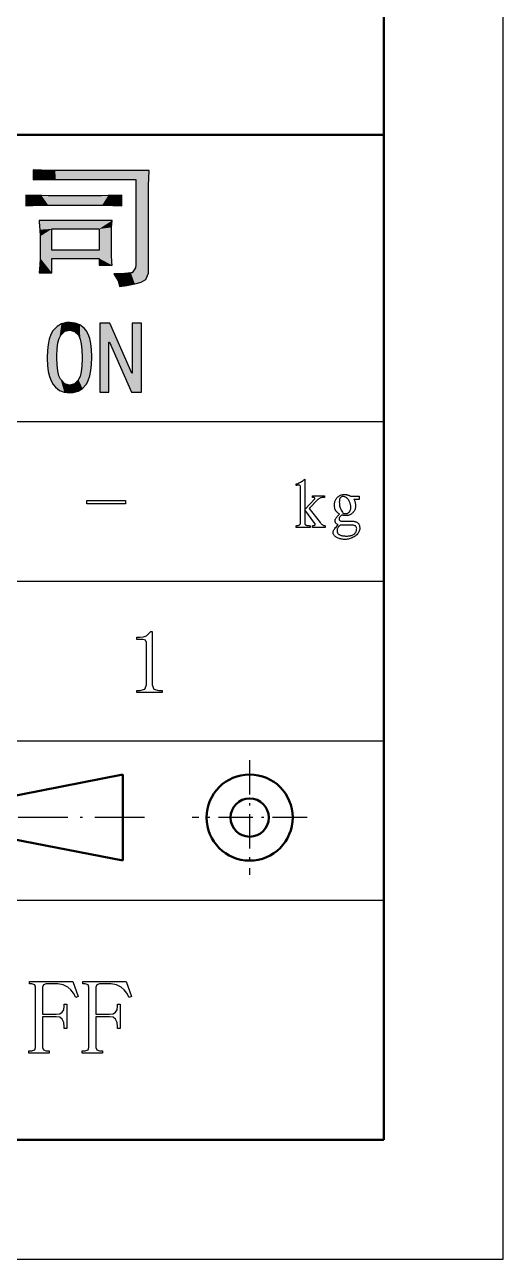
# Model space of a CAD drawing. Extents: x 0 to 420, y 0 to 297.
# Drawn here: x 400 to 420, y 0 to 51.6 of the extents above; entities that cross this region are included whole.
import ezdxf

# ---------------------------------------------------------------- set-up
doc = ezdxf.new("R2010")
doc.units = 0
doc.linetypes.add('DASHDOT', pattern=[18.5, 12, -3, 0.5, -3])

msp = doc.modelspace()

# ---------------------------------------------------------------- linework, layer by layer
at = {"color": 7, "lineweight": 25}
for p, q in [((420, 0), (420, 297)), ((415, 35), (235, 35)), ((415, 28.33), (363, 28.33)), ((415, 21.66), (363, 21.66)), ((415, 15), (303, 15)), ((0, 0), (420, 0))]:
    msp.add_line(p, q, dxfattribs=at)
at = {"color": 7, "lineweight": 50}
for p, q in [((415, 5), (415, 292)), ((415, 47), (235, 47)), ((415, 5), (25, 5)), ((235, 5), (415, 5)), ((235, 5), (415, 5)), ((235, 5), (415, 5)), ((235, 5), (415, 5)), ((235, 5), (415, 5)), ((235, 5), (415, 5)), ((235, 5), (415, 5))]:
    msp.add_line(p, q, dxfattribs=at)
at = {"color": 154, "lineweight": 25, "ltscale": 0.010406}
msp.add_line((400.347, 45.534), (400.347, 45.118), dxfattribs=at)
at = {"color": 154, "lineweight": 25, "ltscale": 0.008753}
msp.add_line((400.697, 45.523), (400.347, 45.534), dxfattribs=at)
at = {"color": 154, "lineweight": 25, "ltscale": 0.008198}
for p, q in [((401.024, 45.515), (400.697, 45.523)), ((400.693, 44.458), (400.365, 44.466)), ((400.324, 44.049), (400.652, 44.057))]:
    msp.add_line(p, q, dxfattribs=at)
at = {"color": 154, "lineweight": 25, "ltscale": 0.006079}
msp.add_line((401.267, 45.512), (401.024, 45.515), dxfattribs=at)
at = {"color": 154, "lineweight": 25, "ltscale": 0.098076}
msp.add_line((405.191, 45.512), (401.267, 45.512), dxfattribs=at)
at = {"color": 154, "lineweight": 25, "ltscale": 0.008112}
msp.add_line((405.176, 45.188), (405.191, 45.512), dxfattribs=at)
at = {"color": 154, "lineweight": 25, "ltscale": 0.007557}
msp.add_line((400.347, 45.118), (400.649, 45.129), dxfattribs=at)
at = {"color": 154, "lineweight": 25, "ltscale": 0.00829}
msp.add_line((400.649, 45.129), (400.98, 45.136), dxfattribs=at)
at = {"color": 154, "lineweight": 25, "ltscale": 0.007736}
msp.add_line((400.98, 45.136), (401.29, 45.14), dxfattribs=at)
at = {"color": 154, "lineweight": 25, "ltscale": 0.083617}
msp.add_line((401.29, 45.14), (404.634, 45.14), dxfattribs=at)
at = {"color": 154, "lineweight": 25, "ltscale": 0.089235}
msp.add_line((404.634, 45.14), (404.634, 41.57), dxfattribs=at)
at = {"color": 154, "lineweight": 25, "ltscale": 0.00737}
msp.add_line((405.168, 44.893), (405.176, 45.188), dxfattribs=at)
at = {"color": 154, "lineweight": 25, "ltscale": 0.010959}
for p, q in [((400.033, 44.477), (400.033, 44.038)), ((404.052, 44.038), (404.052, 44.477))]:
    msp.add_line(p, q, dxfattribs=at)
at = {"color": 154, "lineweight": 25, "ltscale": 0.008292}
msp.add_line((400.365, 44.466), (400.033, 44.477), dxfattribs=at)
at = {"color": 154, "lineweight": 25, "ltscale": 0.007091}
for p, q in [((400.976, 44.455), (400.693, 44.458)), ((403.106, 41.832), (403.106, 41.548))]:
    msp.add_line(p, q, dxfattribs=at)
at = {"color": 154, "lineweight": 25, "ltscale": 0.055714}
msp.add_line((403.205, 44.455), (400.976, 44.455), dxfattribs=at)
at = {"color": 154, "lineweight": 25, "ltscale": 0.006908}
msp.add_line((403.481, 44.458), (403.205, 44.455), dxfattribs=at)
at = {"color": 154, "lineweight": 25, "ltscale": 0.008568}
msp.add_line((403.824, 44.469), (403.481, 44.458), dxfattribs=at)
at = {"color": 154, "lineweight": 25, "ltscale": 0.005713}
msp.add_line((404.052, 44.477), (403.824, 44.469), dxfattribs=at)
at = {"color": 154, "lineweight": 25, "ltscale": 0.005987}
msp.add_line((405.165, 44.654), (405.168, 44.893), dxfattribs=at)
at = {"color": 154, "lineweight": 25, "ltscale": 0.08592}
msp.add_line((405.165, 41.217), (405.165, 44.654), dxfattribs=at)
at = {"color": 154, "lineweight": 25, "ltscale": 0.007281}
msp.add_line((400.033, 44.038), (400.324, 44.049), dxfattribs=at)
at = {"color": 154, "lineweight": 25, "ltscale": 0.008104}
msp.add_line((400.652, 44.057), (400.976, 44.06), dxfattribs=at)
at = {"color": 154, "lineweight": 25, "ltscale": 0.056267}
msp.add_line((400.976, 44.06), (403.227, 44.06), dxfattribs=at)
at = {"color": 154, "lineweight": 25, "ltscale": 0.003409}
msp.add_line((403.227, 44.06), (403.363, 44.057), dxfattribs=at)
at = {"color": 154, "lineweight": 25, "ltscale": 0.00783}
msp.add_line((403.363, 44.057), (403.677, 44.049), dxfattribs=at)
at = {"color": 154, "lineweight": 25, "ltscale": 0.009397}
msp.add_line((403.677, 44.049), (404.052, 44.038), dxfattribs=at)
at = {"color": 154, "lineweight": 25, "ltscale": 0.07625}
msp.add_line((403.64, 43.419), (400.59, 43.419), dxfattribs=at)
at = {"color": 154, "lineweight": 25, "ltscale": 0.001851}
msp.add_line((400.59, 43.419), (400.597, 43.346), dxfattribs=at)
at = {"color": 154, "lineweight": 25, "ltscale": 0.007198}
msp.add_line((403.621, 43.132), (403.64, 43.419), dxfattribs=at)
at = {"color": 154, "lineweight": 25, "ltscale": 0.007771}
msp.add_line((400.597, 43.346), (400.627, 43.036), dxfattribs=at)
at = {"color": 154, "lineweight": 25, "ltscale": 0.006912}
msp.add_line((400.627, 43.036), (400.638, 42.76), dxfattribs=at)
at = {"color": 154, "lineweight": 25, "ltscale": 0.02201}
for p, q in [((401.12, 42.185), (401.12, 43.066)), ((403.106, 43.066), (403.106, 42.185))]:
    msp.add_line(p, q, dxfattribs=at)
at = {"color": 154, "lineweight": 25, "ltscale": 0.049636}
for p, q in [((401.12, 43.066), (403.106, 43.066)), ((403.106, 42.185), (401.12, 42.185)), ((401.12, 41.832), (403.106, 41.832))]:
    msp.add_line(p, q, dxfattribs=at)
at = {"color": 154, "lineweight": 25, "ltscale": 0.007644}
msp.add_line((403.618, 42.826), (403.621, 43.132), dxfattribs=at)
at = {"color": 154, "lineweight": 25, "ltscale": 0.020444}
msp.add_line((400.638, 42.76), (400.638, 41.942), dxfattribs=at)
at = {"color": 154, "lineweight": 25, "ltscale": 0.001658}
msp.add_line((403.618, 42.76), (403.618, 42.826), dxfattribs=at)
at = {"color": 154, "lineweight": 25, "ltscale": 0.012156}
msp.add_line((403.618, 42.274), (403.618, 42.76), dxfattribs=at)
at = {"color": 154, "lineweight": 25, "ltscale": 0.007192}
msp.add_line((400.638, 41.847), (400.623, 41.559), dxfattribs=at)
at = {"color": 154, "lineweight": 25, "ltscale": 0.002394}
msp.add_line((400.638, 41.942), (400.638, 41.847), dxfattribs=at)
at = {"color": 154, "lineweight": 25, "ltscale": 0.014826}
msp.add_line((401.12, 41.239), (401.12, 41.832), dxfattribs=at)
at = {"color": 154, "lineweight": 25, "ltscale": 0.007276}
msp.add_line((403.621, 41.983), (403.618, 42.274), dxfattribs=at)
at = {"color": 154, "lineweight": 25, "ltscale": 0.007556}
msp.add_line((403.632, 41.681), (403.621, 41.983), dxfattribs=at)
at = {"color": 154, "lineweight": 25, "ltscale": 0.008055}
msp.add_line((400.623, 41.559), (400.59, 41.239), dxfattribs=at)
at = {"color": 154, "lineweight": 25, "ltscale": 0.013353}
msp.add_line((403.106, 41.548), (403.64, 41.548), dxfattribs=at)
at = {"color": 154, "lineweight": 25, "ltscale": 0.00332}
msp.add_line((403.64, 41.548), (403.632, 41.681), dxfattribs=at)
at = {"color": 154, "lineweight": 25, "ltscale": 0.006028}
msp.add_line((404.623, 41.438), (404.487, 41.239), dxfattribs=at)
at = {"color": 154, "lineweight": 25, "ltscale": 0.003327}
msp.add_line((404.634, 41.57), (404.623, 41.438), dxfattribs=at)
at = {"color": 154, "lineweight": 25, "ltscale": 0.013261}
msp.add_line((400.59, 41.239), (401.12, 41.239), dxfattribs=at)
at = {"color": 154, "lineweight": 25, "ltscale": 0.011053}
msp.add_line((404.155, 41.202), (403.713, 41.195), dxfattribs=at)
at = {"color": 154, "lineweight": 25, "ltscale": 0.008639}
msp.add_line((403.713, 41.195), (403.894, 40.9), dxfattribs=at)
at = {"color": 154, "lineweight": 25, "ltscale": 0.006009}
msp.add_line((403.894, 40.9), (403.957, 40.668), dxfattribs=at)
at = {"color": 154, "lineweight": 25, "ltscale": 0.006845}
msp.add_line((404.428, 41.228), (404.155, 41.202), dxfattribs=at)
at = {"color": 154, "lineweight": 25, "ltscale": 0.008344}
msp.add_line((404.266, 40.708), (404.594, 40.771), dxfattribs=at)
at = {"color": 154, "lineweight": 25, "ltscale": 0.001499}
msp.add_line((404.487, 41.239), (404.428, 41.228), dxfattribs=at)
at = {"color": 154, "lineweight": 25, "ltscale": 0.006679}
msp.add_line((404.594, 40.771), (404.852, 40.841), dxfattribs=at)
at = {"color": 154, "lineweight": 25, "ltscale": 0.00586}
msp.add_line((404.852, 40.841), (405.054, 40.959), dxfattribs=at)
at = {"color": 154, "lineweight": 25, "ltscale": 0.007013}
msp.add_line((405.054, 40.959), (405.165, 41.217), dxfattribs=at)
at = {"color": 154, "lineweight": 25, "ltscale": 0.007801}
msp.add_line((403.957, 40.668), (404.266, 40.708), dxfattribs=at)
at = {"color": 154, "lineweight": 25, "ltscale": 0.004328}
msp.add_line((401.169, 38.803), (401.085, 38.652), dxfattribs=at)
at = {"color": 154, "lineweight": 25, "ltscale": 0.000625175}
msp.add_line((401.183, 38.823), (401.169, 38.803), dxfattribs=at)
at = {"color": 154, "lineweight": 25, "ltscale": 0.005655}
msp.add_line((401.34, 38.986), (401.183, 38.823), dxfattribs=at)
at = {"color": 154, "lineweight": 25, "ltscale": 0.005348}
msp.add_line((401.524, 39.097), (401.34, 38.986), dxfattribs=at)
at = {"color": 154, "lineweight": 25, "ltscale": 0.005808}
for p, q in [((401.506, 38.625), (401.672, 38.788)), ((402.073, 38.785), (402.239, 38.623)), ((402.23, 36.753), (402.067, 36.587))]:
    msp.add_line(p, q, dxfattribs=at)
at = {"color": 154, "lineweight": 25, "ltscale": 0.005483}
msp.add_line((401.736, 39.152), (401.524, 39.097), dxfattribs=at)
at = {"color": 154, "lineweight": 25, "ltscale": 0.005183}
msp.add_line((401.672, 38.788), (401.873, 38.841), dxfattribs=at)
at = {"color": 154, "lineweight": 25, "ltscale": 0.003423}
msp.add_line((401.873, 39.16), (401.736, 39.152), dxfattribs=at)
at = {"color": 154, "lineweight": 25, "ltscale": 0.005707}
msp.add_line((402.099, 39.134), (401.873, 39.16), dxfattribs=at)
at = {"color": 154, "lineweight": 25, "ltscale": 7.24792e-05}
msp.add_line((401.873, 38.841), (401.875, 38.841), dxfattribs=at)
at = {"color": 154, "lineweight": 25, "ltscale": 0.005132}
msp.add_line((401.875, 38.841), (402.073, 38.785), dxfattribs=at)
at = {"color": 154, "lineweight": 25, "ltscale": 0.005386}
msp.add_line((402.3, 39.056), (402.099, 39.134), dxfattribs=at)
at = {"color": 154, "lineweight": 25, "ltscale": 0.005393}
msp.add_line((402.471, 38.925), (402.3, 39.056), dxfattribs=at)
at = {"color": 154, "lineweight": 25, "ltscale": 0.003351}
msp.add_line((402.559, 38.823), (402.471, 38.925), dxfattribs=at)
at = {"color": 154, "lineweight": 25, "ltscale": 0.004229}
msp.add_line((402.64, 38.675), (402.559, 38.823), dxfattribs=at)
at = {"color": 154, "lineweight": 25, "ltscale": 0.010467}
for p, q in [((403.547, 39.128), (403.129, 39.128)), ((404.451, 36.247), (404.87, 36.247))]:
    msp.add_line(p, q, dxfattribs=at)
at = {"color": 154, "lineweight": 25, "ltscale": 0.072032}
for p, q in [((403.129, 39.128), (403.129, 36.247)), ((404.87, 36.247), (404.87, 39.128))]:
    msp.add_line(p, q, dxfattribs=at)
at = {"color": 154, "lineweight": 25, "ltscale": 0.057115}
msp.add_line((404.469, 37.038), (403.547, 39.128), dxfattribs=at)
at = {"color": 154, "lineweight": 25, "ltscale": 0.009595}
for p, q in [((404.87, 39.128), (404.486, 39.128)), ((403.129, 36.247), (403.512, 36.247))]:
    msp.add_line(p, q, dxfattribs=at)
at = {"color": 154, "lineweight": 25, "ltscale": 0.052261}
msp.add_line((404.486, 39.128), (404.486, 37.038), dxfattribs=at)
at = {"color": 154, "lineweight": 25, "ltscale": 0.006438}
msp.add_line((400.971, 38.242), (400.942, 37.986), dxfattribs=at)
at = {"color": 154, "lineweight": 25, "ltscale": 0.005645}
msp.add_line((401.018, 38.463), (400.971, 38.242), dxfattribs=at)
at = {"color": 154, "lineweight": 25, "ltscale": 0.005012}
msp.add_line((401.085, 38.652), (401.018, 38.463), dxfattribs=at)
at = {"color": 154, "lineweight": 25, "ltscale": 0.006158}
msp.add_line((401.349, 38.056), (401.381, 38.3), dxfattribs=at)
at = {"color": 154, "lineweight": 25, "ltscale": 0.004902}
msp.add_line((401.381, 38.3), (401.434, 38.489), dxfattribs=at)
at = {"color": 154, "lineweight": 25, "ltscale": 0.003771}
msp.add_line((401.434, 38.489), (401.503, 38.623), dxfattribs=at)
at = {"color": 154, "lineweight": 25, "ltscale": 0.000102636}
msp.add_line((401.503, 38.623), (401.506, 38.625), dxfattribs=at)
at = {"color": 154, "lineweight": 25, "ltscale": 0.00052411}
msp.add_line((402.239, 38.623), (402.25, 38.605), dxfattribs=at)
at = {"color": 154, "lineweight": 25, "ltscale": 0.003875}
msp.add_line((402.25, 38.605), (402.312, 38.463), dxfattribs=at)
at = {"color": 154, "lineweight": 25, "ltscale": 0.005062}
for p, q in [((402.312, 38.463), (402.355, 38.265)), ((402.067, 36.587), (401.873, 36.532))]:
    msp.add_line(p, q, dxfattribs=at)
at = {"color": 154, "lineweight": 25, "ltscale": 0.00643}
msp.add_line((402.355, 38.265), (402.381, 38.009), dxfattribs=at)
at = {"color": 154, "lineweight": 25, "ltscale": 0.004875}
msp.add_line((402.707, 38.492), (402.64, 38.675), dxfattribs=at)
at = {"color": 154, "lineweight": 25, "ltscale": 0.005574}
msp.add_line((402.753, 38.274), (402.707, 38.492), dxfattribs=at)
at = {"color": 154, "lineweight": 25, "ltscale": 0.006365}
for p, q in [((402.783, 38.021), (402.753, 38.274)), ((401.372, 37.131), (401.343, 37.384))]:
    msp.add_line(p, q, dxfattribs=at)
at = {"color": 154, "lineweight": 25, "ltscale": 0.052189}
msp.add_line((403.512, 36.247), (403.512, 38.335), dxfattribs=at)
at = {"color": 154, "lineweight": 25, "ltscale": 0.000435638}
for p, q in [((403.512, 38.335), (403.53, 38.335)), ((404.486, 37.038), (404.469, 37.038))]:
    msp.add_line(p, q, dxfattribs=at)
at = {"color": 154, "lineweight": 25, "ltscale": 0.057049}
msp.add_line((403.53, 38.335), (404.451, 36.247), dxfattribs=at)
at = {"color": 154, "lineweight": 25, "ltscale": 0.007272}
msp.add_line((400.942, 37.986), (400.933, 37.695), dxfattribs=at)
at = {"color": 154, "lineweight": 25, "ltscale": 0.001163}
msp.add_line((400.933, 37.695), (400.933, 37.649), dxfattribs=at)
at = {"color": 154, "lineweight": 25, "ltscale": 0.007495}
msp.add_line((401.335, 37.756), (401.349, 38.056), dxfattribs=at)
at = {"color": 154, "lineweight": 25, "ltscale": 0.001526}
msp.add_line((401.335, 37.695), (401.335, 37.756), dxfattribs=at)
at = {"color": 154, "lineweight": 25, "ltscale": 0.00778}
msp.add_line((401.343, 37.384), (401.335, 37.695), dxfattribs=at)
at = {"color": 154, "lineweight": 25, "ltscale": 0.007853}
msp.add_line((402.381, 38.009), (402.39, 37.695), dxfattribs=at)
at = {"color": 154, "lineweight": 25, "ltscale": 0.001308}
msp.add_line((402.39, 37.695), (402.39, 37.643), dxfattribs=at)
at = {"color": 154, "lineweight": 25, "ltscale": 0.007202}
msp.add_line((402.794, 37.733), (402.783, 38.021), dxfattribs=at)
at = {"color": 154, "lineweight": 25, "ltscale": 0.007274}
msp.add_line((402.783, 37.404), (402.794, 37.695), dxfattribs=at)
at = {"color": 154, "lineweight": 25, "ltscale": 0.000944901}
msp.add_line((402.794, 37.695), (402.794, 37.733), dxfattribs=at)
at = {"color": 154, "lineweight": 25, "ltscale": 0.007129}
msp.add_line((400.933, 37.649), (400.945, 37.364), dxfattribs=at)
at = {"color": 154, "lineweight": 25, "ltscale": 0.006302}
msp.add_line((400.945, 37.364), (400.977, 37.114), dxfattribs=at)
at = {"color": 154, "lineweight": 25, "ltscale": 0.006221}
msp.add_line((402.378, 37.34), (402.349, 37.093), dxfattribs=at)
at = {"color": 154, "lineweight": 25, "ltscale": 0.007565}
msp.add_line((402.39, 37.643), (402.378, 37.34), dxfattribs=at)
at = {"color": 154, "lineweight": 25, "ltscale": 0.006502}
msp.add_line((402.756, 37.146), (402.783, 37.404), dxfattribs=at)
at = {"color": 154, "lineweight": 25, "ltscale": 0.00559}
msp.add_line((400.977, 37.114), (401.026, 36.896), dxfattribs=at)
at = {"color": 154, "lineweight": 25, "ltscale": 0.004832}
msp.add_line((401.026, 36.896), (401.096, 36.715), dxfattribs=at)
at = {"color": 154, "lineweight": 25, "ltscale": 0.004301}
msp.add_line((401.096, 36.715), (401.183, 36.567), dxfattribs=at)
at = {"color": 154, "lineweight": 25, "ltscale": 0.005165}
msp.add_line((401.422, 36.93), (401.372, 37.131), dxfattribs=at)
at = {"color": 154, "lineweight": 25, "ltscale": 0.003934}
msp.add_line((401.489, 36.788), (401.422, 36.93), dxfattribs=at)
at = {"color": 154, "lineweight": 25, "ltscale": 0.000625098}
msp.add_line((401.503, 36.768), (401.489, 36.788), dxfattribs=at)
at = {"color": 154, "lineweight": 25, "ltscale": 0.005863}
msp.add_line((401.663, 36.596), (401.503, 36.768), dxfattribs=at)
at = {"color": 154, "lineweight": 25, "ltscale": 0.000423915}
msp.add_line((402.239, 36.768), (402.23, 36.753), dxfattribs=at)
at = {"color": 154, "lineweight": 25, "ltscale": 0.003706}
msp.add_line((402.303, 36.901), (402.239, 36.768), dxfattribs=at)
at = {"color": 154, "lineweight": 25, "ltscale": 0.004936}
msp.add_line((402.349, 37.093), (402.303, 36.901), dxfattribs=at)
at = {"color": 154, "lineweight": 25, "ltscale": 0.004323}
msp.add_line((402.57, 36.582), (402.649, 36.736), dxfattribs=at)
at = {"color": 154, "lineweight": 25, "ltscale": 0.004919}
msp.add_line((402.649, 36.736), (402.713, 36.922), dxfattribs=at)
at = {"color": 154, "lineweight": 25, "ltscale": 0.005702}
msp.add_line((402.713, 36.922), (402.756, 37.146), dxfattribs=at)
at = {"color": 154, "lineweight": 25, "ltscale": 0.003667}
msp.add_line((401.183, 36.567), (401.276, 36.454), dxfattribs=at)
at = {"color": 154, "lineweight": 25, "ltscale": 0.005438}
msp.add_line((401.276, 36.454), (401.448, 36.32), dxfattribs=at)
at = {"color": 154, "lineweight": 25, "ltscale": 0.005345}
msp.add_line((401.448, 36.32), (401.646, 36.238), dxfattribs=at)
at = {"color": 154, "lineweight": 25, "ltscale": 0.005708}
msp.add_line((401.646, 36.238), (401.873, 36.212), dxfattribs=at)
at = {"color": 154, "lineweight": 25, "ltscale": 0.005126}
msp.add_line((401.858, 36.532), (401.663, 36.596), dxfattribs=at)
at = {"color": 154, "lineweight": 25, "ltscale": 0.000363922}
msp.add_line((401.873, 36.532), (401.858, 36.532), dxfattribs=at)
at = {"color": 154, "lineweight": 25, "ltscale": 0.003573}
msp.add_line((401.873, 36.212), (402.015, 36.224), dxfattribs=at)
at = {"color": 154, "lineweight": 25, "ltscale": 0.005431}
msp.add_line((402.015, 36.224), (402.224, 36.282), dxfattribs=at)
at = {"color": 154, "lineweight": 25, "ltscale": 0.005363}
msp.add_line((402.224, 36.282), (402.405, 36.398), dxfattribs=at)
at = {"color": 154, "lineweight": 25, "ltscale": 0.005711}
msp.add_line((402.405, 36.398), (402.559, 36.567), dxfattribs=at)
at = {"color": 154, "lineweight": 25, "ltscale": 0.000465389}
msp.add_line((402.559, 36.567), (402.57, 36.582), dxfattribs=at)
at = {"color": 7, "linetype": 'DASHDOT', "lineweight": 25, "ltscale": 0.12}
for p, q in [((409.394, 20.864), (409.394, 16.064)), ((411.794, 18.464), (406.994, 18.464))]:
    msp.add_line(p, q, dxfattribs=at)
at = {"color": 7, "lineweight": 50, "ltscale": 0.129928}
for p, q in [((404.094, 20.264), (398.994, 19.264)), ((398.994, 17.664), (404.094, 16.664))]:
    msp.add_line(p, q, dxfattribs=at)
at = {"color": 7, "lineweight": 50, "ltscale": 0.09}
msp.add_line((404.094, 16.664), (404.094, 20.264), dxfattribs=at)
at = {"color": 7, "linetype": 'DASHDOT', "lineweight": 25, "ltscale": 0.1725}
msp.add_line((404.994, 18.464), (398.094, 18.464), dxfattribs=at)
at = {"color": 7, "lineweight": 25}
for points in [[(412.123, 31.789), (412.122, 31.8), (412.119, 31.81), (412.114, 31.819), (412.108, 31.826), (412.099, 31.833), (412.089, 31.838), (412.077, 31.842), (412.063, 31.845), (412.047, 31.847), (412.029, 31.847), (412.029, 31.918), (412.521, 31.918), (412.521, 31.847), (412.485, 31.847), (412.451, 31.844), (412.418, 31.839), (412.388, 31.832), (412.36, 31.824), (412.334, 31.814), (412.311, 31.802), (412.289, 31.787), (412.269, 31.772), (412.252, 31.754), (411.889, 31.379), (412.346, 30.793), (412.364, 30.768), (412.384, 30.746), (412.403, 30.727), (412.422, 30.71), (412.442, 30.696), (412.462, 30.685), (412.483, 30.676), (412.503, 30.669), (412.524, 30.665), (412.545, 30.664), (412.545, 30.594), (412.029, 30.594), (412.029, 30.664), (412.055, 30.665), (412.078, 30.668), (412.097, 30.672), (412.112, 30.679), (412.123, 30.687), (412.13, 30.698), (412.134, 30.71), (412.134, 30.724), (412.13, 30.74), (412.123, 30.758), (411.701, 31.32), (411.701, 30.734), (411.707, 30.721), (411.717, 30.709), (411.731, 30.698), (411.748, 30.689), (411.768, 30.681), (411.792, 30.675), (411.82, 30.67), (411.851, 30.667), (411.886, 30.665), (411.924, 30.664), (411.924, 30.594), (411.338, 30.594), (411.338, 30.664), (411.369, 30.665), (411.398, 30.668), (411.424, 30.672), (411.447, 30.679), (411.467, 30.687), (411.484, 30.698), (411.499, 30.71), (411.51, 30.724), (411.519, 30.74), (411.525, 30.758), (411.525, 32.222), (411.525, 32.249), (411.523, 32.273), (411.519, 32.294), (411.515, 32.312), (411.509, 32.328), (411.502, 32.341), (411.494, 32.35), (411.484, 32.357), (411.473, 32.362), (411.461, 32.363), (411.448, 32.363), (411.435, 32.362), (411.423, 32.361), (411.41, 32.359), (411.398, 32.357), (411.386, 32.355), (411.373, 32.352), (411.361, 32.348), (411.35, 32.344), (411.338, 32.34), (411.338, 32.41), (411.375, 32.42), (411.412, 32.433), (411.449, 32.448), (411.486, 32.464), (411.522, 32.483), (411.559, 32.504), (411.594, 32.527), (411.63, 32.552), (411.666, 32.58), (411.701, 32.609), (411.701, 31.344)], [(402.583, 31.58), (402.583, 31.712), (404.206, 31.712), (404.206, 31.58)], [(413.154, 31.144), (413.134, 31.158), (413.114, 31.172), (413.096, 31.187), (413.078, 31.201), (413.062, 31.215), (413.047, 31.229), (413.032, 31.243), (413.019, 31.257), (413.007, 31.271), (412.996, 31.285), (412.986, 31.3), (412.977, 31.318), (412.969, 31.337), (412.962, 31.359), (412.956, 31.383), (412.952, 31.409), (412.948, 31.438), (412.945, 31.469), (412.944, 31.502), (412.943, 31.537), (412.944, 31.573), (412.947, 31.607), (412.952, 31.64), (412.959, 31.671), (412.968, 31.701), (412.979, 31.73), (412.992, 31.757), (413.007, 31.783), (413.024, 31.807), (413.043, 31.83), (413.063, 31.851), (413.084, 31.871), (413.105, 31.888), (413.126, 31.904), (413.148, 31.918), (413.171, 31.93), (413.194, 31.94), (413.217, 31.948), (413.241, 31.954), (413.265, 31.959), (413.29, 31.962), (413.313, 31.964), (413.335, 31.966), (413.355, 31.967), (413.375, 31.968), (413.394, 31.967), (413.412, 31.966), (413.429, 31.964), (413.444, 31.962), (413.459, 31.959), (413.473, 31.955), (413.488, 31.951), (413.503, 31.946), (413.519, 31.94), (413.535, 31.934), (413.552, 31.927), (413.569, 31.92), (413.586, 31.912), (413.604, 31.903), (413.623, 31.894), (413.974, 31.894), (413.974, 31.765), (413.752, 31.765), (413.765, 31.742), (413.777, 31.717), (413.788, 31.691), (413.797, 31.664), (413.805, 31.637), (413.811, 31.608), (413.816, 31.578), (413.819, 31.548), (413.821, 31.517), (413.822, 31.484), (413.821, 31.452), (413.817, 31.42), (413.812, 31.39), (413.803, 31.36), (413.793, 31.332), (413.78, 31.304), (413.765, 31.277), (413.747, 31.252), (413.727, 31.227), (413.705, 31.203), (413.681, 31.181), (413.657, 31.161), (413.633, 31.143), (413.607, 31.128), (413.582, 31.115), (413.556, 31.105), (413.529, 31.096), (413.502, 31.09), (413.475, 31.087), (413.447, 31.086), (413.42, 31.086), (413.394, 31.087), (413.37, 31.088), (413.348, 31.09), (413.327, 31.092), (413.308, 31.094), (413.29, 31.097), (413.275, 31.101), (413.26, 31.105), (413.248, 31.109), (413.226, 31.093), (413.206, 31.076), (413.188, 31.059), (413.173, 31.043), (413.16, 31.026), (413.149, 31.009), (413.141, 30.991), (413.135, 30.974), (413.132, 30.957), (413.131, 30.939), (413.132, 30.923), (413.138, 30.908), (413.146, 30.894), (413.158, 30.883), (413.173, 30.873), (413.192, 30.865), (413.214, 30.859), (413.239, 30.855), (413.268, 30.852), (413.301, 30.851), (413.335, 30.851), (413.369, 30.851), (413.403, 30.851), (413.438, 30.851), (413.472, 30.851), (413.507, 30.851), (413.541, 30.851), (413.576, 30.851), (413.611, 30.851), (413.646, 30.851), (413.681, 30.851), (413.713, 30.849), (413.744, 30.846), (413.773, 30.841), (413.8, 30.835), (413.826, 30.828), (413.849, 30.82), (413.871, 30.81), (413.892, 30.799), (413.91, 30.787), (413.927, 30.773), (413.942, 30.757), (413.955, 30.738), (413.966, 30.718), (413.976, 30.695), (413.984, 30.67), (413.99, 30.642), (413.994, 30.613), (413.997, 30.581), (413.998, 30.547), (413.996, 30.512), (413.99, 30.478), (413.98, 30.444), (413.966, 30.412), (413.948, 30.38), (413.926, 30.348), (413.9, 30.318), (413.87, 30.288), (413.837, 30.259), (413.799, 30.23), (413.759, 30.204), (413.719, 30.18), (413.679, 30.159), (413.638, 30.14), (413.598, 30.125), (413.557, 30.112), (413.517, 30.102), (413.476, 30.095), (413.435, 30.091), (413.394, 30.09), (413.354, 30.091), (413.314, 30.093), (413.276, 30.097), (413.239, 30.103), (413.202, 30.11), (413.167, 30.119), (413.133, 30.13), (413.1, 30.142), (413.068, 30.156), (413.037, 30.172), (413.008, 30.189), (412.982, 30.206), (412.959, 30.225), (412.939, 30.244), (412.923, 30.264), (412.909, 30.285), (412.898, 30.307), (412.891, 30.329), (412.886, 30.353), (412.885, 30.377), (412.887, 30.402), (412.893, 30.429), (412.904, 30.457), (412.918, 30.487), (412.937, 30.519), (412.961, 30.552), (412.988, 30.586), (413.02, 30.622), (413.055, 30.66), (413.096, 30.699), (413.071, 30.711), (413.049, 30.725), (413.03, 30.739), (413.013, 30.754), (412.999, 30.771), (412.987, 30.788), (412.978, 30.807), (412.972, 30.827), (412.968, 30.847), (412.967, 30.869), (412.969, 30.892), (412.974, 30.916), (412.984, 30.941), (412.997, 30.966), (413.014, 30.993), (413.034, 31.022), (413.059, 31.051), (413.087, 31.081), (413.119, 31.112)], [(413.306, 31.18), (413.329, 31.177), (413.35, 31.176), (413.37, 31.174), (413.388, 31.173), (413.405, 31.172), (413.42, 31.172), (413.433, 31.172), (413.445, 31.172), (413.456, 31.173), (413.465, 31.174), (413.473, 31.175), (413.482, 31.178), (413.491, 31.182), (413.5, 31.188), (413.51, 31.194), (413.52, 31.202), (413.531, 31.211), (413.542, 31.221), (413.553, 31.232), (413.564, 31.244), (413.575, 31.258), (413.585, 31.272), (413.594, 31.288), (413.602, 31.306), (413.608, 31.325), (413.614, 31.345), (413.618, 31.366), (413.621, 31.388), (413.622, 31.412), (413.623, 31.437), (413.622, 31.463), (413.619, 31.49), (413.615, 31.517), (413.609, 31.545), (413.601, 31.574), (413.591, 31.603), (413.58, 31.632), (413.567, 31.662), (413.552, 31.693), (413.535, 31.724), (413.517, 31.755), (413.497, 31.781), (413.476, 31.805), (413.454, 31.826), (413.431, 31.843), (413.406, 31.857), (413.38, 31.868), (413.353, 31.876), (413.325, 31.881), (413.295, 31.883), (413.266, 31.88), (413.24, 31.873), (413.217, 31.861), (413.197, 31.844), (413.181, 31.823), (413.167, 31.796), (413.156, 31.765), (413.149, 31.729), (413.144, 31.688), (413.142, 31.642), (413.144, 31.595), (413.149, 31.547), (413.157, 31.5), (413.169, 31.453), (413.183, 31.407), (413.201, 31.36), (413.223, 31.315), (413.247, 31.269), (413.275, 31.224)], [(413.178, 30.687), (413.153, 30.664), (413.131, 30.641), (413.112, 30.618), (413.095, 30.595), (413.081, 30.572), (413.069, 30.549), (413.06, 30.526), (413.054, 30.504), (413.05, 30.481), (413.049, 30.459), (413.05, 30.437), (413.053, 30.416), (413.058, 30.397), (413.065, 30.378), (413.074, 30.361), (413.085, 30.344), (413.097, 30.329), (413.112, 30.314), (413.129, 30.301), (413.148, 30.289), (413.169, 30.278), (413.192, 30.268), (413.217, 30.259), (413.244, 30.251), (413.273, 30.245), (413.304, 30.24), (413.337, 30.236), (413.371, 30.233), (413.408, 30.231), (413.447, 30.23), (413.486, 30.231), (413.523, 30.234), (413.559, 30.238), (413.592, 30.243), (413.624, 30.251), (413.655, 30.26), (413.683, 30.271), (413.71, 30.283), (413.735, 30.297), (413.758, 30.312), (413.779, 30.329), (413.798, 30.348), (413.814, 30.367), (413.829, 30.388), (413.841, 30.41), (413.851, 30.434), (413.859, 30.459), (413.865, 30.485), (413.868, 30.512), (413.869, 30.541), (413.867, 30.569), (413.861, 30.594), (413.851, 30.616), (413.837, 30.635), (413.819, 30.651), (413.797, 30.664), (413.771, 30.674), (413.741, 30.681), (413.708, 30.686), (413.67, 30.687), (413.631, 30.687), (413.595, 30.687), (413.56, 30.687), (413.528, 30.687), (413.498, 30.687), (413.471, 30.687), (413.445, 30.687), (413.422, 30.687), (413.401, 30.687), (413.383, 30.687), (413.365, 30.687), (413.346, 30.687), (413.327, 30.687), (413.308, 30.687), (413.287, 30.687), (413.267, 30.687), (413.245, 30.687), (413.223, 30.687), (413.201, 30.687)], [(405.315, 26.235), (405.315, 24.012), (405.388, 23.837), (405.593, 23.778), (405.739, 23.778), (405.739, 23.691), (404.672, 23.691), (404.672, 23.778), (404.803, 23.778), (405.015, 23.837), (405.081, 24.012), (405.081, 25.781), (405.044, 25.876), (404.935, 25.913), (404.672, 25.913), (404.672, 26.001), (404.803, 26.001), (404.962, 26.015), (405.088, 26.059), (405.256, 26.235)], [(401.008, 8.719), (401.008, 8.614), (400.166, 8.614), (400.166, 8.719), (400.289, 8.719), (400.412, 8.754), (400.447, 8.859), (400.447, 11.368), (400.412, 11.473), (400.289, 11.508), (400.184, 11.508), (400.184, 11.614), (402.008, 11.614), (402.219, 10.982), (402.131, 10.947), (402.032, 11.119), (401.92, 11.259), (401.798, 11.368), (401.596, 11.473), (401.377, 11.508), (400.885, 11.508), (400.771, 11.473), (400.727, 11.368), (400.727, 10.245), (401.306, 10.245), (401.458, 10.265), (401.561, 10.324), (401.62, 10.427), (401.64, 10.579), (401.64, 10.666), (401.745, 10.666), (401.745, 9.649), (401.64, 9.649), (401.64, 9.719), (401.62, 9.903), (401.561, 10.035), (401.458, 10.114), (401.306, 10.14), (400.727, 10.14), (400.727, 8.859), (400.771, 8.754), (400.885, 8.719)], [(403.238, 8.719), (403.238, 8.614), (402.396, 8.614), (402.396, 8.719), (402.519, 8.719), (402.642, 8.754), (402.677, 8.859), (402.677, 11.368), (402.642, 11.473), (402.519, 11.508), (402.414, 11.508), (402.414, 11.614), (404.238, 11.614), (404.449, 10.982), (404.361, 10.947), (404.262, 11.119), (404.151, 11.259), (404.028, 11.368), (403.826, 11.473), (403.607, 11.508), (403.116, 11.508), (403.002, 11.473), (402.958, 11.368), (402.958, 10.245), (403.537, 10.245), (403.688, 10.265), (403.791, 10.324), (403.85, 10.427), (403.87, 10.579), (403.87, 10.666), (403.975, 10.666), (403.975, 9.649), (403.87, 9.649), (403.87, 9.719), (403.85, 9.903), (403.791, 10.035), (403.688, 10.114), (403.537, 10.14), (402.958, 10.14), (402.958, 8.859), (403.002, 8.754), (403.116, 8.719)]]:
    msp.add_lwpolyline(points, close=True, dxfattribs=at)
at = {"color": 7, "lineweight": 50}
for radius in [1.8, 0.8]:
    msp.add_circle((409.394, 18.464), radius, dxfattribs=at)
at = {"color": 154, "lineweight": 5}
for points in [[(400.697, 45.523), (400.347, 45.534), (400.98, 45.136), (400.649, 45.129)], [(400.649, 45.129), (400.347, 45.534), (400.347, 45.118)], [(400.697, 45.523), (400.98, 45.136), (401.024, 45.515)], [(401.29, 45.14), (401.267, 45.512), (400.98, 45.136), (401.024, 45.515)], [(401.29, 45.14), (404.634, 45.14), (401.267, 45.512), (405.191, 45.512)], [(404.852, 40.841), (405.176, 45.188), (404.634, 45.14), (405.191, 45.512)], [(404.852, 40.841), (404.634, 45.14), (404.623, 41.438), (404.634, 41.57)], [(405.054, 40.959), (405.168, 44.893), (404.852, 40.841), (405.176, 45.188)], [(400.652, 44.057), (400.365, 44.466), (400.324, 44.049), (400.033, 44.477)], [(400.324, 44.049), (400.033, 44.477), (400.033, 44.038)], [(400.976, 44.06), (400.693, 44.458), (400.652, 44.057), (400.365, 44.466)], [(403.227, 44.06), (400.976, 44.455), (400.976, 44.06), (400.693, 44.458)], [(403.481, 44.458), (403.205, 44.455), (403.227, 44.06), (400.976, 44.455)], [(403.227, 44.06), (403.363, 44.057), (403.481, 44.458), (403.677, 44.049)], [(403.481, 44.458), (403.677, 44.049), (403.824, 44.469), (404.052, 44.038)], [(403.824, 44.469), (404.052, 44.038), (404.052, 44.477)], [(405.054, 40.959), (405.165, 41.217), (405.168, 44.893), (405.165, 44.654)], [(403.64, 43.419), (400.59, 43.419), (400.627, 43.036), (400.597, 43.346)], [(403.64, 43.419), (400.627, 43.036), (403.106, 43.066), (401.12, 43.066)], [(403.64, 43.419), (403.106, 43.066), (403.621, 43.132)], [(401.12, 43.066), (400.627, 43.036), (400.638, 42.76)], [(400.638, 42.76), (401.12, 41.239), (401.12, 43.066), (401.12, 41.832)], [(401.12, 43.066), (401.12, 41.832), (401.12, 42.185), (403.106, 41.832)], [(403.618, 42.826), (403.621, 43.132), (403.618, 42.274), (403.106, 43.066)], [(403.106, 42.185), (403.64, 41.548), (403.106, 43.066), (403.632, 41.681)], [(403.106, 43.066), (403.632, 41.681), (403.621, 41.983)], [(403.106, 43.066), (403.621, 41.983), (403.618, 42.274)], [(401.12, 41.239), (400.638, 42.76), (400.638, 41.847), (400.638, 41.942)], [(403.618, 42.826), (403.618, 42.274), (403.618, 42.76)], [(401.12, 41.239), (400.638, 41.847), (400.59, 41.239), (400.623, 41.559)], [(401.12, 42.185), (403.106, 41.832), (403.106, 42.185), (403.64, 41.548)], [(403.64, 41.548), (403.106, 41.832), (403.106, 41.548)], [(404.428, 41.228), (404.594, 40.771), (404.487, 41.239), (404.623, 41.438)], [(404.852, 40.841), (404.623, 41.438), (404.594, 40.771)], [(403.894, 40.9), (404.155, 41.202), (403.713, 41.195)], [(403.894, 40.9), (403.957, 40.668), (404.155, 41.202), (404.266, 40.708)], [(404.155, 41.202), (404.266, 40.708), (404.428, 41.228), (404.594, 40.771)], [(401.085, 38.652), (401.096, 36.715), (401.169, 38.803), (401.183, 36.567)], [(401.169, 38.803), (401.183, 36.567), (401.183, 38.823)], [(401.276, 36.454), (401.34, 38.986), (401.183, 36.567), (401.183, 38.823)], [(401.276, 36.454), (401.335, 37.695), (401.34, 38.986), (401.335, 37.756)], [(401.335, 37.756), (401.349, 38.056), (401.34, 38.986), (401.381, 38.3)], [(401.34, 38.986), (401.381, 38.3), (401.524, 39.097), (401.434, 38.489)], [(401.524, 39.097), (401.434, 38.489), (401.503, 38.623)], [(401.503, 38.623), (401.506, 38.625), (401.524, 39.097), (401.672, 38.788)], [(401.524, 39.097), (401.672, 38.788), (401.736, 39.152), (401.873, 38.841)], [(401.736, 39.152), (401.873, 38.841), (401.873, 39.16), (401.875, 38.841)], [(401.873, 39.16), (401.875, 38.841), (402.099, 39.134)], [(401.875, 38.841), (402.073, 38.785), (402.099, 39.134), (402.239, 38.623)], [(402.099, 39.134), (402.239, 38.623), (402.3, 39.056), (402.25, 38.605)], [(402.3, 39.056), (402.25, 38.605), (402.312, 38.463)], [(402.471, 38.925), (402.3, 39.056), (402.355, 38.265), (402.312, 38.463)], [(402.471, 38.925), (402.355, 38.265), (402.39, 37.695), (402.381, 38.009)], [(402.559, 36.567), (402.471, 38.925), (402.405, 36.398), (402.39, 37.695)], [(402.57, 36.582), (402.559, 38.823), (402.559, 36.567), (402.471, 38.925)], [(402.649, 36.736), (402.64, 38.675), (402.57, 36.582), (402.559, 38.823)], [(403.547, 39.128), (403.129, 39.128), (403.53, 38.335), (403.512, 38.335)], [(403.129, 39.128), (403.129, 36.247), (403.512, 38.335), (403.512, 36.247)], [(403.547, 39.128), (403.53, 38.335), (404.469, 37.038), (404.451, 36.247)], [(404.87, 36.247), (404.87, 39.128), (404.486, 37.038), (404.486, 39.128)], [(400.942, 37.986), (400.945, 37.364), (400.971, 38.242), (400.977, 37.114)], [(400.971, 38.242), (400.977, 37.114), (401.018, 38.463), (401.026, 36.896)], [(401.018, 38.463), (401.026, 36.896), (401.085, 38.652), (401.096, 36.715)], [(402.713, 36.922), (402.707, 38.492), (402.649, 36.736), (402.64, 38.675)], [(402.756, 37.146), (402.753, 38.274), (402.713, 36.922), (402.707, 38.492)], [(402.783, 38.021), (402.753, 38.274), (402.783, 37.404), (402.756, 37.146)], [(400.933, 37.695), (400.933, 37.649), (400.942, 37.986), (400.945, 37.364)], [(401.276, 36.454), (401.448, 36.32), (401.335, 37.695), (401.343, 37.384)], [(402.405, 36.398), (402.39, 37.695), (402.39, 37.643)], [(402.783, 38.021), (402.783, 37.404), (402.794, 37.733), (402.794, 37.695)], [(401.372, 37.131), (401.343, 37.384), (401.422, 36.93), (401.448, 36.32)], [(402.405, 36.398), (402.39, 37.643), (402.349, 37.093), (402.378, 37.34)], [(401.489, 36.788), (401.422, 36.93), (401.646, 36.238), (401.448, 36.32)], [(401.489, 36.788), (401.646, 36.238), (401.503, 36.768)], [(401.663, 36.596), (401.503, 36.768), (401.873, 36.212), (401.646, 36.238)], [(402.067, 36.587), (402.224, 36.282), (402.23, 36.753)], [(402.405, 36.398), (402.239, 36.768), (402.224, 36.282), (402.23, 36.753)], [(402.405, 36.398), (402.349, 37.093), (402.239, 36.768), (402.303, 36.901)], [(404.87, 36.247), (404.486, 37.038), (404.451, 36.247), (404.469, 37.038)], [(401.663, 36.596), (401.873, 36.212), (401.858, 36.532)], [(401.858, 36.532), (401.873, 36.212), (401.873, 36.532), (402.015, 36.224)], [(401.873, 36.532), (402.015, 36.224), (402.067, 36.587), (402.224, 36.282)]]:
    msp.add_solid(points, dxfattribs=at)

doc.saveas('drawing.dxf')
